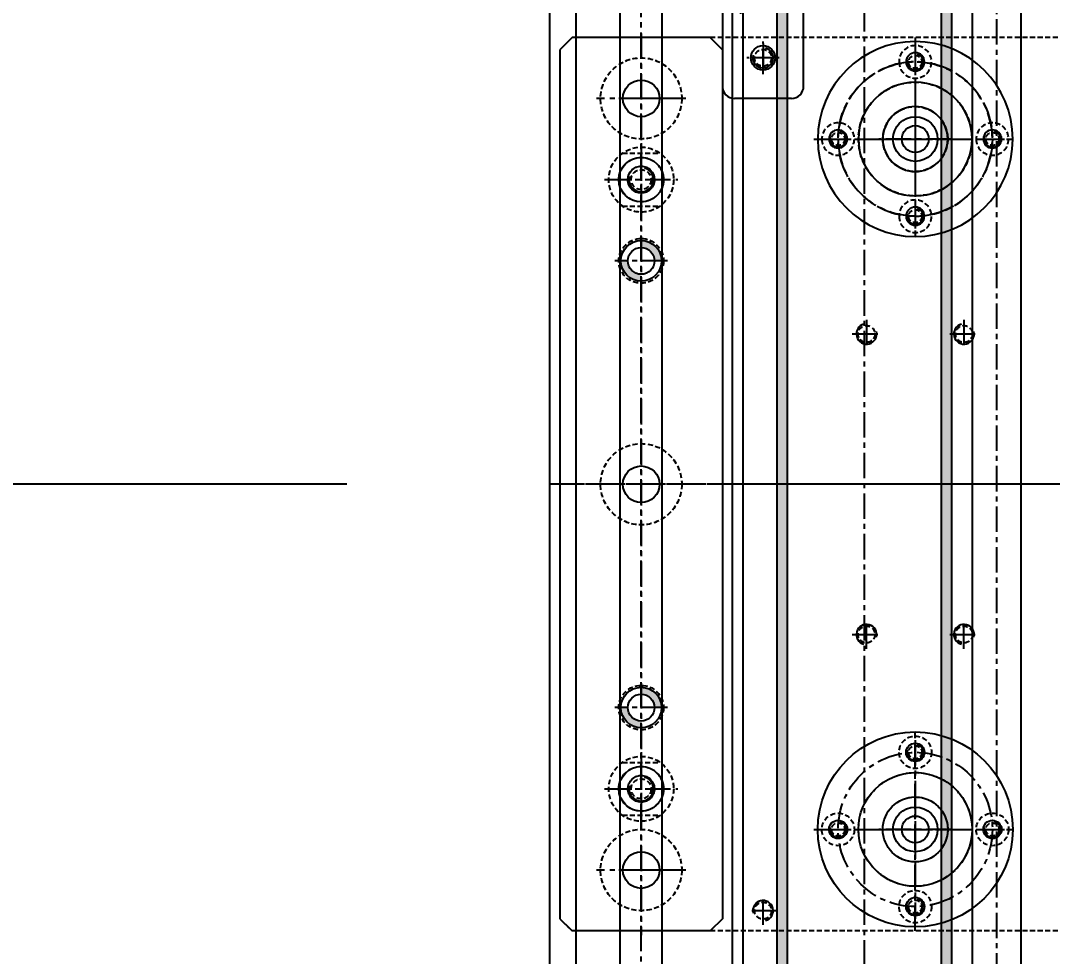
# Model space of a CAD drawing. Header units: inches. Extents: x 0 to 77285, y -118 to 40065.
# Drawn here: x 12842.3 to 13096.4, y 16579.3 to 16809.7 of the extents above; entities that cross this region are included whole.
import ezdxf

# ---------------------------------------------------------------- set-up
doc = ezdxf.new("R2010")
doc.units = ezdxf.units.IN
doc.header["$LTSCALE"] = 5
doc.header["$MEASUREMENT"] = 0
doc.linetypes.add('CENTER', pattern=[2, 1.25, -0.25, 0.25, -0.25])
doc.linetypes.add('HIDDEN', pattern=[0.375, 0.25, -0.125])
for name, color, linetype in [('11', 1, 'CENTER'), ('22', 2, 'HIDDEN'), ('44', 4, 'Continuous'), ('55', 5, 'Continuous'), ('AREA-HAT', 7, 'Continuous'), ('B', 123, 'Continuous'), ('G', 231, 'Continuous'), ('T', 3, 'Continuous'), ('Y', 60, 'Continuous')]:
    doc.layers.add(name, color=color, linetype=linetype)
doc.styles.add('SCI', font='')
doc.styles.get('SCI').set_extended_font_data('Gulim')
doc.dimstyles.new('SCH', dxfattribs={"dimtxt": 2.5, "dimasz": 2, "dimexe": 1.25, "dimexo": 0.625, "dimtad": 1, "dimdec": 8, "dimtxsty": 'SCI', "dimcen": 2.5, "dimclrd": 4, "dimclre": 4, "dimclrt": 7, "dimadec": 8, "dimazin": 2, "dimtfac": 1, "dimtdec": 8, "dimtmove": 0, "dimatfit": 3, "dimfxl": 1, "dimarcsym": 0})

# ---------------------------------------------------------------- blocks, each defined once
blk = doc.blocks.new('A$C8e4350b7')
for p, q in [((7340, -145), (180, -145)), ((7340, -190), (180, -190))]:
    blk.add_line(p, q)
at = {"layer": '11'}
blk.add_line((7340, -167.5), (180, -167.5), dxfattribs=at)
at = {"layer": 'B'}
for p, q in [((7340, -162.35), (180, -162.35)), ((7340, -172.65), (180, -172.65))]:
    blk.add_line(p, q, dxfattribs=at)
at = {"layer": 'G'}
blk.add_line((7340, -183.5), (180, -183.5), dxfattribs=at)
blk = doc.blocks.new('A$C9b97bfdd')
h = blk.add_hatch(color=256)
h.dxf.hatch_style = 1
h.paths.add_polyline_path([(355, 21.5), (0, 21.5), (0, 19), (355, 19)])
h.paths.add_polyline_path([(355, -19), (0, -19), (0, -21.5), (355, -21.5)])
for p, q in [((355, 21.5), (0, 21.5)), ((355, 19), (0, 19)), ((355, -19), (0, -19)), ((355, -21.5), (0, -21.5))]:
    blk.add_line(p, q)
at = {"layer": '11'}
blk.add_line((376, 0), (-23, 0), dxfattribs=at)
blk = doc.blocks.new('A$C8ed1b21d')
blk.add_line((0, -285), (367, -285))
for centre, radius in [((98.5, -242.5, 0), 5.5), ((268.5, -242.5, 0), 5.5), ((98.5, -242.5, 0), 3.3), ((268.5, -242.5, 0), 3.3)]:
    blk.add_circle(centre, radius)
at = {"layer": '11'}
for p, q in [((183.5, 1), (183.5, -286)), ((98.5, -233.5, 0), (98.5, -251.5, 0)), ((268.5, -233.5, 0), (268.5, -251.5, 0)), ((89.5, -242.5, 0), (107.5, -242.5, 0)), ((259.5, -242.5, 0), (277.5, -242.5, 0))]:
    blk.add_line(p, q, dxfattribs=at)
at = {"layer": '22'}
for centre in [(98.5, -242.5, 0), (268.5, -242.5, 0)]:
    blk.add_circle(centre, 8, dxfattribs=at)
blk = doc.blocks.new('A$Cb8b4a96a')
for p, q in [((0, -6), (0, 6)), ((0, 6), (367, 6)), ((367, -6), (367, 6)), ((0, -6), (367, -6))]:
    blk.add_line(p, q)
at = {"layer": '11'}
blk.add_line((-1, 0), (368, 0), dxfattribs=at)
at = {"layer": '22'}
for p, q in [((0, 2.07), (13.6, 2.07)), ((12, 2.5), (12, -2.5)), ((13.6, 2.07), (14.79, 0)), ((13.6, 2.07), (13.6, -2.07)), ((14.79, 0), (13.6, -2.07)), ((353.4, 2.07), (352.21, 0)), ((352.21, 0), (353.4, -2.07)), ((367, 2.07), (353.4, 2.07)), ((353.4, 2.07), (353.4, -2.07)), ((355, 2.5), (355, -2.5)), ((13.6, -2.07), (0, -2.07)), ((353.4, -2.07), (367, -2.07))]:
    blk.add_line(p, q, dxfattribs=at)
at = {"layer": 'T'}
for p, q in [((0, 2.5), (12, 2.5)), ((12, 2.5), (12.75, 2.07)), ((355, 2.5), (354.25, 2.07)), ((367, 2.5), (355, 2.5)), ((12, -2.5), (0, -2.5)), ((12.75, -2.07), (12, -2.5)), ((354.25, -2.07), (355, -2.5)), ((355, -2.5), (367, -2.5))]:
    blk.add_line(p, q, dxfattribs=at)
blk = doc.blocks.new('A$Cabf963c1')
for p, q in [((-110, 184.5), (-110, -184.5)), ((110, 184.5), (110, -184.5)), ((-110, -184.5), (-107, -187.5)), ((107, -187.5), (110, -184.5)), ((-107, -187.5), (107, -187.5))]:
    blk.add_line(p, q)
for centre, radius in [((-85, -81, 0), 1.62), ((85, -81, 0), 1.62), ((-85, -100, 0), 14), ((-37, -88, 0), 2.07), ((37, -88, 0), 2.07), ((85, -100, 0), 14), ((-104, -100, 0), 1.62), ((-66, -100, 0), 1.62), ((66, -100, 0), 1.62), ((104, -100, 0), 1.62), ((-37, -112, 0), 2.07), ((37, -112, 0), 2.07), ((-85, -119, 0), 1.62), ((85, -119, 0), 1.62), ((-105, -137.5, 0), 2.07), ((105, -137.5, 0), 2.07), ((-95, -167.5, 0), 10), ((0, -167.5), 10), ((95, -167.5), 10), ((-75, -167.5), 8), ((75, -167.5), 8), ((-75, -167.5), 3.3), ((75, -167.5), 3.3)]:
    blk.add_circle(centre, radius)
at = {"layer": '11'}
for p, q in [((0, 188.5), (0, -188.5)), ((-85, -122, 0), (-85, -78, 0)), ((85, -122, 0), (85, -78, 0)), ((-37, -91.5, 0), (-37, -84.5, 0)), ((37, -91.5, 0), (37, -84.5, 0)), ((-40.5, -88, 0), (-33.5, -88, 0)), ((40.5, -88, 0), (33.5, -88, 0)), ((-107, -100, 0), (-63, -100, 0)), ((63, -100, 0), (107, -100, 0)), ((-37, -115.5, 0), (-37, -108.5, 0)), ((37, -115.5, 0), (37, -108.5, 0)), ((-40.5, -112, 0), (-33.5, -112, 0)), ((40.5, -112, 0), (33.5, -112, 0)), ((-105, -134, 0), (-105, -141, 0)), ((105, -134, 0), (105, -141, 0)), ((-108.5, -137.5, 0), (-101.5, -137.5, 0)), ((108.5, -137.5, 0), (101.5, -137.5, 0)), ((-95, -156.5, 0), (-95, -178.5, 0)), ((95, -156.5), (95, -178.5)), ((-75, -176.5), (-75, -158.5)), ((75, -176.5), (75, -158.5)), ((-111, -167.5), (111, -167.5))]:
    blk.add_line(p, q, dxfattribs=at)
for centre in [(-85, -100, 0), (85, -100, 0)]:
    blk.add_circle(centre, 19, dxfattribs=at)
at = {"layer": '22'}
for centre in [(-75, -167.5), (75, -167.5)]:
    blk.add_circle(centre, 5.5, dxfattribs=at)
at = {"layer": 'T'}
for centre, radius, start, end in [((-85, -81, 0), 2, 255, 165), ((85, -81, 0), 2, 255, 165), ((-37, -88, 0), 2.5, 195, 105), ((37, -88, 0), 2.5, 75, 345), ((-104, -100, 0), 2, 255, 165), ((-66, -100, 0), 2, 255, 165), ((66, -100, 0), 2, 255, 165), ((104, -100, 0), 2, 255, 165), ((-37, -112, 0), 2.5, 195, 105), ((37, -112, 0), 2.5, 75, 345), ((-85, -119, 0), 2, 255, 165), ((85, -119, 0), 2, 255, 165), ((-105, -137.5, 0), 2.5, 255, 165), ((105, -137.5, 0), 2.5, 15, 285)]:
    blk.add_arc(centre, radius, start, end, dxfattribs=at)
blk = doc.blocks.new('A$C8cd69f33')
for centre, radius in [((0, 0), 24), ((0, 19), 2.25), ((0, 0), 14), ((0, 0), 8), ((-19, 0), 2.25), ((19, 0), 2.25), ((0, -19), 2.25)]:
    blk.add_circle(centre, radius)
at = {"layer": '11'}
for p, q in [((0, 25), (0, -25)), ((-25, 0), (25, 0))]:
    blk.add_line(p, q, dxfattribs=at)
blk.add_circle((0, 0), 19, dxfattribs=at)
at = {"layer": '22'}
for centre in [(0, 19), (-19, 0), (19, 0), (0, -19)]:
    blk.add_circle(centre, 4, dxfattribs=at)
blk = doc.blocks.new('A$Cb7150516E')
for p, q in [((15, 100), (-7, 100)), ((15, 100), (11.8, 100)), ((11.8, 100), (11.8, 100)), ((15, 100), (15, -30)), ((-10, 83), (-10, 97)), ((-7, 80), (15, 80)), ((11.8, 80), (11.8, -10)), ((-7, -10), (15, -10)), ((-10, -13), (-10, -27)), ((15, -30), (-7, -30)), ((15, -30), (11.8, -30)), ((11.8, -30), (11.8, -30))]:
    blk.add_line(p, q)
for centre in [(0, 90), (0, -20)]:
    blk.add_circle(centre, 3)
for centre, start, end in [((-7, 97), 90, 180), ((-7, 83), 180, 270), ((-7, -13), 90, 180), ((-7, -27), 180, 270)]:
    blk.add_arc(centre, 3, start, end)
at = {"layer": '11'}
for p, q in [((10.8, 95.5), (16, 95.5)), ((0, 86), (0, 94)), ((-4, 90), (4, 90)), ((0, -16), (0, -24)), ((-4, -20), (4, -20)), ((10.8, -25.51), (16, -25.51))]:
    blk.add_line(p, q, dxfattribs=at)
at = {"layer": '22'}
for p, q in [((11.8, 80), (11.8, 100)), ((11.8, 97.12), (15, 97.12)), ((11.8, 93.88), (15, 93.88)), ((11.8, -30), (11.8, -10)), ((11.8, -23.88), (15, -23.88)), ((11.8, -27.13), (15, -27.13))]:
    blk.add_line(p, q, dxfattribs=at)
at = {"layer": 'T'}
for p, q in [((11.8, 97.5), (15, 97.5)), ((11.8, 93.5), (15, 93.5)), ((11.8, -23.51), (15, -23.51)), ((11.8, -27.51), (15, -27.51))]:
    blk.add_line(p, q, dxfattribs=at)
blk = doc.blocks.new('A$C08521c32')
at = {"layer": 'AREA-HAT'}
h = blk.add_hatch(color=256, dxfattribs=at)
h.dxf.hatch_style = 1
h.paths.add_polyline_path([(-55, 3.3), (-55, 5, 0.414214), (-60, 0), (-58.3, 0, -0.414214)])
h.paths.add_polyline_path([(-50, 0), (-51.7, 0, -0.414214), (-55, -3.3), (-55, -5, 0.414214)])
h = blk.add_hatch(color=256, dxfattribs=at)
h.dxf.hatch_style = 1
h.paths.add_polyline_path([(55, 3.3), (55, 5, 0.414214), (50, 0), (51.7, 0, -0.414214)])
h.paths.add_polyline_path([(60, 0), (58.3, 0, -0.414214), (55, -3.3), (55, -5, 0.414214)])
for p, q in [((-110, 17, 0), (-107, 20, 0)), ((-107, 20, 0), (107, 20, 0)), ((107, 20, 0), (110, 17, 0)), ((-110, 17, 0), (-110, -17, 0)), ((110, 17, 0), (110, -17, 0)), ((-110, -17, 0), (-107, -20, 0)), ((107, -20, 0), (110, -17, 0)), ((-107, -20, 0), (107, -20, 0))]:
    blk.add_line(p, q)
for centre, radius in [((-75, 0), 5.5), ((75, 0), 5.5), ((-95, 0, 0), 4.5), ((-75, 0), 3.3), ((-55, 0, 0), 5), ((-55, 0, 0), 3.3), ((0, 0, 0), 4.5), ((55, 0, 0), 5), ((55, 0, 0), 3.3), ((75, 0), 3.3), ((95, 0, 0), 4.5)]:
    blk.add_circle(centre, radius)
at = {"layer": '11'}
for p, q in [((0, 22.51, 0), (0, -22.49, 0)), ((-75, -9), (-75, 9)), ((75, -9), (75, 9)), ((-95, 5.5, 0), (-95, -5.5, 0)), ((-55, 6.5, 0), (-55, -6.5, 0)), ((55, 6.5, 0), (55, -6.5, 0)), ((95, 5.5, 0), (95, -5.5, 0)), ((-111, 0, 0), (111, 0, 0))]:
    blk.add_line(p, q, dxfattribs=at)
at = {"layer": '22'}
for centre, radius in [((-75, 0), 8), ((75, 0), 8), ((-55, 0, 0), 5.5), ((55, 0, 0), 5.5)]:
    blk.add_circle(centre, radius, dxfattribs=at)
blk = doc.blocks.new('A$Cbfa1360d')
for centre, radius in [((0, 0, 0), 8), ((0, 0), 2.46)]:
    blk.add_circle(centre, radius)
at = {"layer": '11'}
for p, q in [((0, -9, 0), (0, 9, 0)), ((-9, 0, 0), (9, 0, 0))]:
    blk.add_line(p, q, dxfattribs=at)
at = {"layer": '22'}
for p, q in [((-6.5, -4.66, 0), (-6.5, 4.66, 0)), ((6.5, -4.66, 0), (6.5, 4.66, 0))]:
    blk.add_line(p, q, dxfattribs=at)
at = {"layer": 'T'}
blk.add_arc((0, 0), 3, 255, 165, dxfattribs=at)
blk = doc.blocks.new('A$C740f11e8')
for name, p in [('A$C8ed1b21d', (-183.5, 142.5)), ('A$Cb8b4a96a', (-183.5, -80)), ('A$C08521c32', (0, -167.5))]:
    blk.add_blockref(name, p)
at = {"layer": '22'}
for name, p in [('A$Cabf963c1', (0, 0)), ('A$Cbfa1360d', (-75, -167.5, 0)), ('A$Cbfa1360d', (75, -167.5, 0))]:
    blk.add_blockref(name, p, dxfattribs=at)
at = {"layer": '44', "xscale": -1, "rotation": 180}
blk.add_blockref('A$C8cd69f33', (-85, -100, 0), dxfattribs=at)
at = {"layer": '44', "rotation": 180}
blk.add_blockref('A$C8cd69f33', (85, -100, 0), dxfattribs=at)
at = {"layer": '55'}
blk.add_blockref('A$C9b97bfdd', (-177.5, -112.5), dxfattribs=at)
at = {"layer": 'Y', "rotation": 180}
blk.add_blockref('A$Cb7150516E', (-105, -47.5, 0), dxfattribs=at)
blk = doc.blocks.new('A$Ca5de7116')
blk.add_blockref('A$C740f11e8', (0, 0))
blk = doc.blocks.new('*D389')
at = {"color": 4, "lineweight": -2, "transparency": 16777216}
for p, q in [((12102.65, 21680.55), (11199.34, 21680.55)), ((11299.34, 21520.55), (11299.34, 16855.55)), ((12922.66, 16695.55), (11199.34, 16695.55))]:
    blk.add_line(p, q, dxfattribs=at)
at = {"color": 4, "transparency": 16777216}
for points in [[(11272.67, 21520.55), (11326.01, 21520.55), (11299.34, 21680.55)], [(11272.67, 16855.55), (11326.01, 16855.55), (11299.34, 16695.55)]]:
    blk.add_solid(points, dxfattribs=at)
at = {"layer": 'Defpoints', "color": 0, "transparency": 16777216}
for p in [(12152.65, 21680.55), (11299.34, 16695.55), (12972.66, 16695.55)]:
    blk.add_point(p, dxfattribs=at)
at = {"color": 7, "transparency": 16777216, "insert": (11146.68, 19188.05), "char_height": 200, "attachment_point": 5, "rotation": 90, "style": 'SCI'}
blk.add_mtext('4985', dxfattribs=at)
blk = doc.blocks.new('*D390')
at = {"color": 4, "lineweight": -2, "transparency": 16777216}
for p, q in [((12922.66, 16695.55), (11199.34, 16695.55)), ((11299.34, 16535.55), (11299.34, 15530.55)), ((12910.65, 15370.55), (11199.34, 15370.55))]:
    blk.add_line(p, q, dxfattribs=at)
at = {"color": 4, "transparency": 16777216}
for points in [[(11272.67, 16535.55), (11326.01, 16535.55), (11299.34, 16695.55)], [(11272.67, 15530.55), (11326.01, 15530.55), (11299.34, 15370.55)]]:
    blk.add_solid(points, dxfattribs=at)
at = {"layer": 'Defpoints', "color": 0, "transparency": 16777216}
for p in [(12972.66, 16695.55), (11299.34, 15370.55), (12960.65, 15370.55)]:
    blk.add_point(p, dxfattribs=at)
at = {"color": 7, "transparency": 16777216, "insert": (11146.55, 16033.05), "char_height": 200, "attachment_point": 5, "rotation": 90, "style": 'SCI'}
blk.add_mtext('1325', dxfattribs=at)
blk = doc.blocks.new('*D395')
at = {"color": 4, "lineweight": -2, "transparency": 16777216}
for p, q in [((12910.15, 22980.55), (10205.36, 22980.55)), ((10305.36, 22820.55), (10305.36, 15530.55)), ((12910.65, 15370.55), (10205.36, 15370.55))]:
    blk.add_line(p, q, dxfattribs=at)
at = {"color": 4, "transparency": 16777216}
for points in [[(10278.69, 22820.55), (10332.03, 22820.55), (10305.36, 22980.55)], [(10278.69, 15530.55), (10332.03, 15530.55), (10305.36, 15370.55)]]:
    blk.add_solid(points, dxfattribs=at)
at = {"layer": 'Defpoints', "color": 0, "transparency": 16777216}
for p in [(12960.15, 22980.55), (10305.36, 15370.55), (12960.65, 15370.55)]:
    blk.add_point(p, dxfattribs=at)
at = {"color": 7, "transparency": 16777216, "insert": (10152.56, 19175.55), "char_height": 200, "attachment_point": 5, "rotation": 90, "style": 'SCI'}
blk.add_mtext('7610', dxfattribs=at)
blk = doc.blocks.new('*D419')
at = {"color": 4, "lineweight": -2, "transparency": 16777216}
for p, q in [((12901.33, 26433.05), (8765.28, 26433.05)), ((8865.28, 26273.05), (8865.28, 15530.55)), ((12910.65, 15370.55), (8765.28, 15370.55))]:
    blk.add_line(p, q, dxfattribs=at)
at = {"color": 4, "transparency": 16777216}
for points in [[(8838.61, 26273.05), (8891.95, 26273.05), (8865.28, 26433.05)], [(8838.61, 15530.55), (8891.95, 15530.55), (8865.28, 15370.55)]]:
    blk.add_solid(points, dxfattribs=at)
at = {"layer": 'Defpoints', "color": 0, "transparency": 16777216}
for p in [(12951.33, 26433.05), (8865.28, 15370.55), (12960.65, 15370.55)]:
    blk.add_point(p, dxfattribs=at)
at = {"color": 7, "transparency": 16777216, "insert": (8700.23, 20901.8), "char_height": 200, "attachment_point": 5, "rotation": 90, "style": 'SCI'}
blk.add_mtext('11062,5', dxfattribs=at)

msp = doc.modelspace()

# ---------------------------------------------------------------- block references
at = {"rotation": 270}
for name, p in [('A$C8e4350b7', (13162.6497809, 22990.55047629)), ('A$Ca5de7116', (13162.6504291, 16695.55047629, 0))]:
    msp.add_blockref(name, p, dxfattribs=at)

# ---------------------------------------------------------------- dimensions: what is measured, and where the dimension line sits
for base, p1, p2, picture, middle in [((8865.2812807637, 15370.550476295), (12951.3292728223, 26433.0504762968), (12960.649780898, 15370.550476295), '*D419', (8700.2346762364, 20901.8004762959)), ((10305.3608523181, 15370.550476295), (12960.1497808979, 22980.550476295), (12960.649780898, 15370.550476295), '*D395', (10152.5645806803, 19175.550476295)), ((11299.3415557895, 16695.5504762947), (12152.6504290972, 21680.5504762948), (12972.6615604257, 16695.5504762947), '*D389', (11146.678439944, 19188.0504762948)), ((11299.3415557895, 15370.550476295), (12972.6615604257, 16695.5504762947), (12960.649780898, 15370.550476295), '*D390', (11146.5452841517, 16033.0504762948))]:
    dim = msp.add_linear_dim(base=base, p1=p1, p2=p2, angle=90, dimstyle='SCH', override={"dimscale": 80})
    dim.commit()
    dim.dimension.update_dxf_attribs({"geometry": picture, "text_midpoint": middle})

doc.saveas('drawing.dxf')
